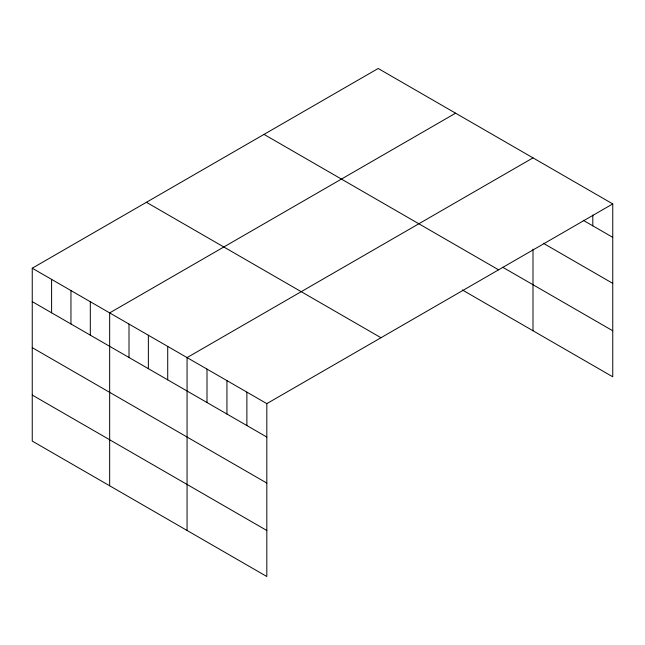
<?xml version="1.0" encoding="UTF-8"?>
<svg xmlns="http://www.w3.org/2000/svg" width="645" height="645" viewBox="0 0 645 645"><rect width="100%" height="100%" fill="white"/><g stroke="black" fill="none" stroke-linecap="round" stroke-linejoin="round"><path stroke-width="0.97" d="M32.25 268.207L266.82 403.633L266.82 576.517L32.25 441.083L32.25 268.207L378.18 68.483L612.75 203.917L612.75 376.793L462.32 289.944M455.588 113.181L109.658 312.898L109.658 485.774M532.996 157.872L187.066 357.588L187.066 530.464M266.82 403.633L612.75 203.917M583.274 220.324L612.75 237.344M543.396 243.318L612.75 283.365M502.705 267.24L612.75 330.772M264.023 134.394L498.593 269.82M146.407 202.296L380.977 337.73M32.25 301.634L266.82 437.06M32.25 347.655L266.82 483.081M32.25 395.062L266.82 530.496M592.811 215.019L592.811 225.831M532.996 249.172L532.996 330.748M246.882 392.128L246.882 425.555M226.943 380.615L226.943 414.042M207.005 369.101L207.005 402.528M167.716 346.413L167.716 379.841M148.366 335.247L148.366 368.674M129.008 324.072L129.008 357.499M90.308 301.723L90.308 335.15M70.958 290.556L70.958 323.983M51.6 279.382L51.6 312.809"/></g></svg>
